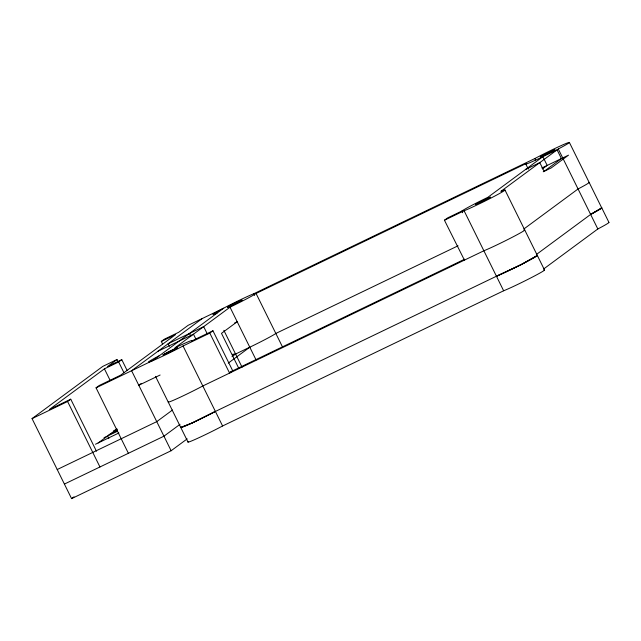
<?xml version="1.0" encoding="UTF-8"?>
<svg xmlns="http://www.w3.org/2000/svg" width="641" height="641" viewBox="0 0 641 641"><rect width="100%" height="100%" fill="white"/><g stroke="black" fill="none" stroke-linecap="round" stroke-linejoin="round"><path stroke-width="0.96" d="M536.421 254.469L590.641 214.431L601.763 207.964L569.408 142.502M608.934 222.395L601.747 207.852L590.641 214.431A24.366 1.066 -26.3 0 0 601.146 207.932M187.212 438.869L171.139 450.735L71.592 498.626L32.05 418.613L102.776 366.388L116.999 359.545L118.329 362.237M127.11 370.426L121.79 359.665L118.649 361.989L104.427 368.831L49.413 409.455L70.742 399.191L96.446 451.2M116.999 359.545L107.568 366.508L121.79 359.665M32.05 418.613L67.601 401.514L70.742 399.191M128.392 453.291L96.046 387.829L99.187 385.513L120.516 375.249L175.53 334.626L161.308 341.469L162.622 344.129M161.308 341.469L164.449 339.145L178.671 332.302L188.101 325.34L223.653 308.233L152.927 360.466L96.046 387.829M202.324 318.497L131.597 370.73L171.139 450.735M525.58 169.464L539.802 162.622L544.113 171.347L561.404 158.583L557.093 149.858L542.871 156.692A24.366 1.066 -26.3 0 1 526.253 163.471L256.063 293.458A24.366 1.066 -26.3 0 1 230.015 307.199L175.001 347.823A24.366 1.066 -26.3 0 1 191.619 341.044L212.948 330.78L232.723 370.786L229.574 373.11L209.807 333.104L212.948 330.78M141.18 383.51L138.785 385.273L160.114 375.017M98.153 442.955L107.584 435.992L108.85 438.556M109.803 434.358L116.75 429.222L117.599 430.936M231.986 356.692L236.241 353.544M228.26 363.102L249.79 347.206A24.366 1.066 -26.3 0 0 275.83 333.456L458.035 245.807M172.477 410.032L156.757 421.642L57.209 469.533M464.413 260.086L444.445 220.224L447.594 217.908L461.808 211.065A24.366 1.066 -26.3 0 1 487.857 197.316L542.871 156.692L547.182 165.426L542.47 168.904M71.592 498.626L74.003 496.839M180.025 424.318L163.944 436.192L64.404 484.075M216.995 313.153A24.366 1.066 -26.3 0 1 222.98 308.513A24.366 1.066 -26.3 0 1 253.772 293.746L534.826 158.543A24.366 1.066 -26.3 0 1 566.003 143.496A24.366 1.066 -26.3 0 1 558.287 148.968L500.877 191.363A24.366 1.066 -26.3 0 1 494.892 196.01A24.366 1.066 -26.3 0 1 464.1 210.769L444.445 220.224M523.841 229.013L578.062 188.967A24.366 1.066 -26.3 0 0 588.71 182.437M543.608 269.02L597.829 228.973A24.366 1.066 -26.3 0 0 608.686 222.395M240.327 301.214L242.01 300.124L237.25 302.84M229.246 306.166L227.459 307.327L236.761 303.097M239.862 301.47L233.805 304.563M229.638 305.941L235.792 302.8M232.154 304.619L227.451 307.287L229.526 306.558M167.718 352.205L163.022 354.914L172.317 350.683M480.566 201.699L475.862 204.391L490.421 197.228L487.096 198.518M172.814 350.435L177.565 347.734L169.36 352.157M232.699 304.339L238.196 301.663M168.263 351.925L177.573 347.718L175.498 348.464M481.111 201.418L490.421 197.212L482.216 201.651M113.561 430.832L117.135 429.029M108.401 435.063L117.335 430.552M546.661 154.064L554.858 149.641L540.315 156.821L546.012 154.377M484.716 199.639L475.862 204.375L481.567 201.963M157.918 351.284L193.47 334.185L196.106 339.522M541.853 167.99L568.511 155.162L551.22 167.926L543.223 171.78M159.585 355.555A24.366 1.066 -26.3 0 0 151.869 361.027A24.366 1.066 -26.3 0 0 183.046 345.98L209.807 333.104M234.542 323.032L237.202 321.742L221.49 333.352L238.845 368.463M235.567 354.04L249.79 347.206M230.055 372.068L464.693 259.188M104.026 437.707L117.575 431.185M95.485 444.237L118.906 432.971M188.638 441.473A24.366 1.066 -26.3 0 0 197.564 438.34A24.366 1.066 -26.3 0 0 222.587 425.985L503.642 290.782A24.366 1.066 -26.3 0 0 530.476 278.074A24.366 1.066 -26.3 0 0 544.017 270.037M236.809 302.312L241.945 300.108L238.692 301.43M485.213 199.399L486.655 198.726M232.531 305.18L230.071 306.318M168.086 352.766L163.006 354.898L173.759 349.249M174.248 349.025L175.073 348.648M558.287 148.968L597.829 228.973M534.826 158.543L535.652 160.21M525.748 163.936L528.328 169.152M504.988 190.016L544.529 270.021M464.1 210.769L503.642 290.782M461.808 211.065L462.634 212.732M256.063 293.458L282.12 346.188M253.772 293.746L254.597 295.413M230.015 307.199L256.079 359.93M223.853 330.339L242.074 367.213M207.203 333.753L203.686 326.638L168.134 343.744L169.408 346.308M189.472 333.48L190.786 336.148M183.046 345.98L222.587 425.985M155.507 376.347L188.021 442.138M118.649 361.989L123.961 372.75M104.427 368.831L110.188 380.49M67.601 401.514L99.956 466.977M523.977 230.103A24.366 1.066 -26.3 0 1 511.222 237.803A24.366 1.066 -26.3 0 1 483.867 250.775L202.812 385.978A24.366 1.066 -26.3 0 1 178.246 398.133A24.366 1.066 -26.3 0 1 168.631 401.643M236.152 353.407A24.366 1.066 -26.3 0 1 233.052 354.072M536.95 255.463A24.366 1.066 -26.3 0 1 523.008 263.667A24.366 1.066 -26.3 0 1 496.455 276.231L215.4 411.442A24.366 1.066 -26.3 0 1 190.866 423.573A24.366 1.066 -26.3 0 1 181.195 427.114M537.342 255.479L521.197 264.589L496.455 276.231L521.197 264.589L537.342 255.479M180.818 427.475L192.292 422.908L215.4 411.442L192.292 422.908L180.818 427.475M540.323 156.765L554.866 149.625L540.379 156.708"/></g></svg>
